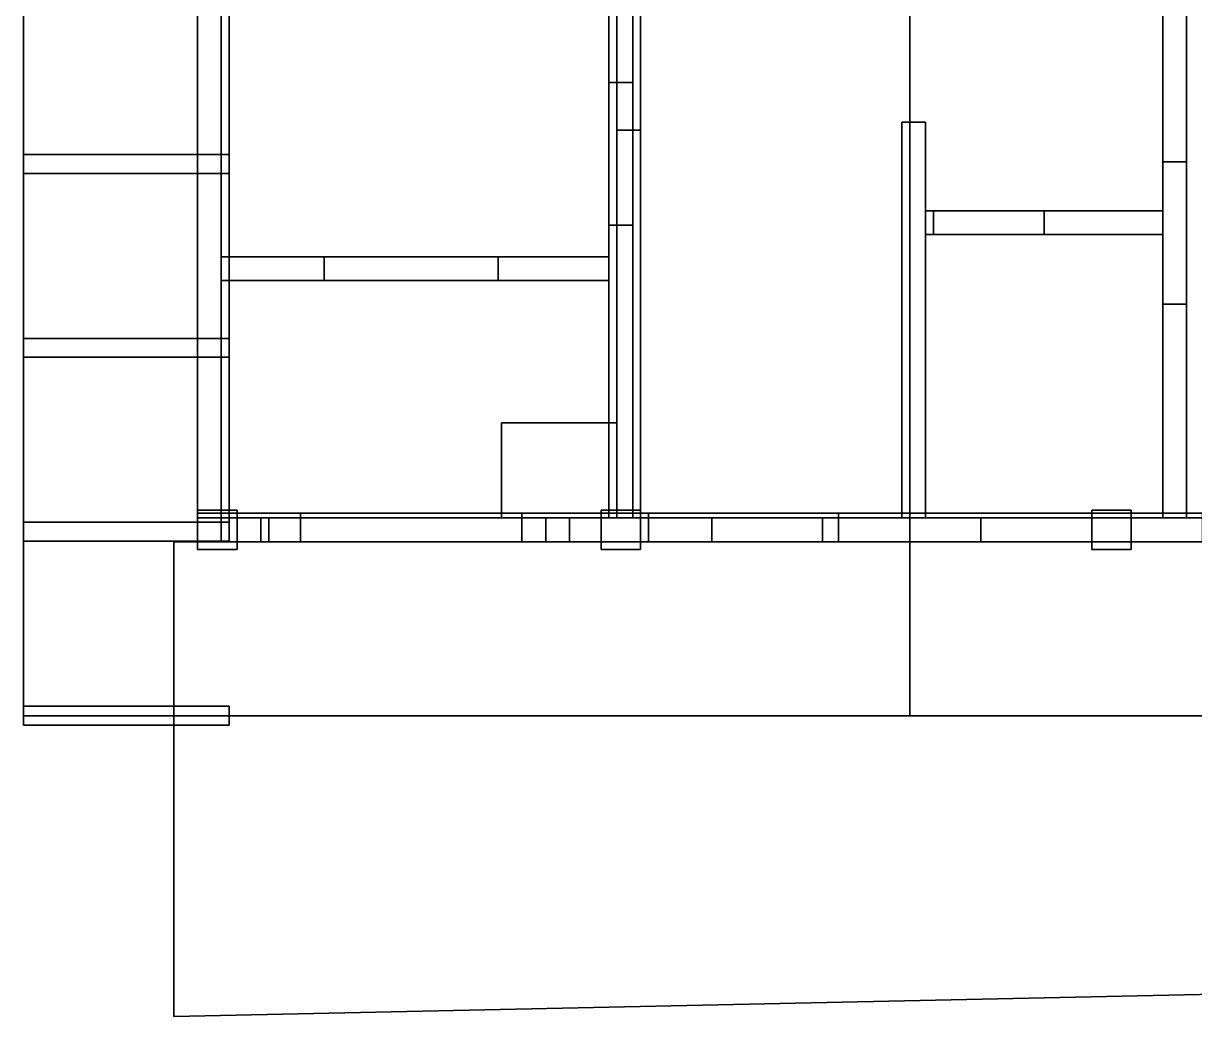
# Model space of a CAD drawing. Header units: metres. Extents: x -0.9 to 11.4, y 0 to 26.4.
# Drawn here: x -0.95 to 6.45, y 0 to 6.27 of the extents above; entities that cross this region are included whole.
import ezdxf

# ---------------------------------------------------------------- set-up
doc = ezdxf.new("R2010")
doc.units = ezdxf.units.M
for name, color, linetype in [('COLUMNAS_3D', 1, 'CONTINUOUS'), ('CUBIERTA_ALPINA_3D', 9, 'CONTINUOUS'), ('CUBIERTA_VIGAS_CANECILLOS_3D', 30, 'CONTINUOUS'), ('FRONTON_MADERA_3D', 34, 'CONTINUOUS'), ('LOSA_PISO_3D', 8, 'CONTINUOUS'), ('MUROS_EXTERIORES_3D', 7, 'CONTINUOUS'), ('MUROS_INTERIORES_3D', 7, 'CONTINUOUS'), ('P2_COLUMNAS_TIMBER_3D', 1, 'CONTINUOUS'), ('P2_LOSA_PISO_3D', 7, 'CONTINUOUS'), ('P2_MUROS_TIMBER_3D', 34, 'CONTINUOUS'), ('P2_TABIQUES_MADERA_3D', 34, 'CONTINUOUS'), ('SOTANO_LOSA_3D', 8, 'CONTINUOUS'), ('SOTANO_MUROS_EXT_3D', 4, 'CONTINUOUS'), ('SOTANO_MUROS_INT_3D', 4, 'CONTINUOUS'), ('TERRENO_3D', 3, 'CONTINUOUS')]:
    doc.layers.add(name, color=color, linetype=linetype)

msp = doc.modelspace()

# ---------------------------------------------------------------- linework, layer by layer
at = {"layer": 'COLUMNAS_3D', "color": 1}
for points in [[(0.15, 2.95), (0.15, 3.2), (0.4, 3.2), (0.4, 2.95)], [(0.15, 2.95, 2.85), (0.4, 2.95, 2.85), (0.4, 3.2, 2.85), (0.15, 3.2, 2.85)], [(0.4, 3.2), (0.15, 3.2), (0.15, 3.2, 2.85), (0.4, 3.2, 2.85)], [(0.15, 3.2), (0.15, 2.95), (0.15, 2.95, 2.85), (0.15, 3.2, 2.85)], [(0.4, 2.95), (0.4, 3.2), (0.4, 3.2, 2.85), (0.4, 2.95, 2.85)], [(2.7, 2.95), (2.7, 3.2), (2.95, 3.2), (2.95, 2.95)], [(2.7, 2.95, 2.85), (2.95, 2.95, 2.85), (2.95, 3.2, 2.85), (2.7, 3.2, 2.85)], [(2.95, 3.2), (2.7, 3.2), (2.7, 3.2, 2.85), (2.95, 3.2, 2.85)], [(2.7, 3.2), (2.7, 2.95), (2.7, 2.95, 2.85), (2.7, 3.2, 2.85)], [(2.95, 2.95), (2.95, 3.2), (2.95, 3.2, 2.85), (2.95, 2.95, 2.85)], [(5.8, 2.95), (5.8, 3.2), (6.05, 3.2), (6.05, 2.95)], [(5.8, 2.95, 2.85), (6.05, 2.95, 2.85), (6.05, 3.2, 2.85), (5.8, 3.2, 2.85)], [(6.05, 3.2), (5.8, 3.2), (5.8, 3.2, 2.85), (6.05, 3.2, 2.85)], [(5.8, 3.2), (5.8, 2.95), (5.8, 2.95, 2.85), (5.8, 3.2, 2.85)], [(6.05, 2.95), (6.05, 3.2), (6.05, 3.2, 2.85), (6.05, 2.95, 2.85)], [(0.15, 2.95), (0.4, 2.95), (0.4, 2.95, 2.85), (0.15, 2.95, 2.85)], [(2.7, 2.95), (2.95, 2.95), (2.95, 2.95, 2.85), (2.7, 2.95, 2.85)], [(5.8, 2.95), (6.05, 2.95), (6.05, 2.95, 2.85), (5.8, 2.95, 2.85)]]:
    msp.add_3dface(points, dxfattribs=at)
at = {"layer": 'CUBIERTA_ALPINA_3D', "color": 9}
for points in [[(-0.95, 1.9, 5.4), (-0.95, 26.31, 5.4), (4.65, 26.31, 9.72), (4.65, 1.9, 9.72)], [(-0.95, 1.9, 5.6), (4.65, 1.9, 9.92), (4.65, 26.31, 9.92), (-0.95, 26.31, 5.6)], [(-0.95, 26.31, 5.4), (-0.95, 1.9, 5.4), (-0.95, 1.9, 5.6), (-0.95, 26.31, 5.6)], [(4.65, 1.9, 9.72), (4.65, 26.31, 9.72), (4.65, 26.31, 9.92), (4.65, 1.9, 9.92)], [(4.65, 1.9, 9.72), (4.65, 26.31, 9.72), (10.25, 26.31, 5.4), (10.25, 1.9, 5.4)], [(4.65, 1.9, 9.92), (10.25, 1.9, 5.6), (10.25, 26.31, 5.6), (4.65, 26.31, 9.92)], [(4.65, 26.31, 9.72), (4.65, 1.9, 9.72), (4.65, 1.9, 9.92), (4.65, 26.31, 9.92)], [(-0.95, 1.9, 5.4), (4.65, 1.9, 9.72), (4.65, 1.9, 9.92), (-0.95, 1.9, 5.6)], [(4.65, 1.9, 9.72), (10.25, 1.9, 5.4), (10.25, 1.9, 5.6), (4.65, 1.9, 9.92)]]:
    msp.add_3dface(points, dxfattribs=at)
at = {"layer": 'CUBIERTA_VIGAS_CANECILLOS_3D', "color": 30}
for points in [[(-0.95, 5.3271, 5.22), (-0.95, 5.4471, 5.22), (0.35, 5.4471, 5.22), (0.35, 5.3271, 5.22)], [(-0.95, 5.3271, 5.4), (0.35, 5.3271, 5.4), (0.35, 5.4471, 5.4), (-0.95, 5.4471, 5.4)], [(0.35, 5.4471, 5.22), (-0.95, 5.4471, 5.22), (-0.95, 5.4471, 5.4), (0.35, 5.4471, 5.4)], [(-0.95, 5.4471, 5.22), (-0.95, 5.3271, 5.22), (-0.95, 5.3271, 5.4), (-0.95, 5.4471, 5.4)], [(0.35, 5.3271, 5.22), (0.35, 5.4471, 5.22), (0.35, 5.4471, 5.4), (0.35, 5.3271, 5.4)], [(-0.95, 5.3271, 5.22), (0.35, 5.3271, 5.22), (0.35, 5.3271, 5.4), (-0.95, 5.3271, 5.4)], [(-0.95, 4.1648, 5.22), (-0.95, 4.2848, 5.22), (0.35, 4.2848, 5.22), (0.35, 4.1648, 5.22)], [(-0.95, 4.1648, 5.4), (0.35, 4.1648, 5.4), (0.35, 4.2848, 5.4), (-0.95, 4.2848, 5.4)], [(0.35, 4.2848, 5.22), (-0.95, 4.2848, 5.22), (-0.95, 4.2848, 5.4), (0.35, 4.2848, 5.4)], [(-0.95, 4.2848, 5.22), (-0.95, 4.1648, 5.22), (-0.95, 4.1648, 5.4), (-0.95, 4.2848, 5.4)], [(0.35, 4.1648, 5.22), (0.35, 4.2848, 5.22), (0.35, 4.2848, 5.4), (0.35, 4.1648, 5.4)], [(-0.95, 4.1648, 5.22), (0.35, 4.1648, 5.22), (0.35, 4.1648, 5.4), (-0.95, 4.1648, 5.4)], [(-0.95, 3.0024, 5.22), (-0.95, 3.1224, 5.22), (0.35, 3.1224, 5.22), (0.35, 3.0024, 5.22)], [(-0.95, 3.0024, 5.4), (0.35, 3.0024, 5.4), (0.35, 3.1224, 5.4), (-0.95, 3.1224, 5.4)], [(0.35, 3.1224, 5.22), (-0.95, 3.1224, 5.22), (-0.95, 3.1224, 5.4), (0.35, 3.1224, 5.4)], [(-0.95, 3.1224, 5.22), (-0.95, 3.0024, 5.22), (-0.95, 3.0024, 5.4), (-0.95, 3.1224, 5.4)], [(0.35, 3.0024, 5.22), (0.35, 3.1224, 5.22), (0.35, 3.1224, 5.4), (0.35, 3.0024, 5.4)], [(-0.95, 3.0024, 5.22), (0.35, 3.0024, 5.22), (0.35, 3.0024, 5.4), (-0.95, 3.0024, 5.4)], [(-0.95, 1.84, 5.22), (-0.95, 1.96, 5.22), (0.35, 1.96, 5.22), (0.35, 1.84, 5.22)], [(-0.95, 1.84, 5.4), (0.35, 1.84, 5.4), (0.35, 1.96, 5.4), (-0.95, 1.96, 5.4)], [(0.35, 1.96, 5.22), (-0.95, 1.96, 5.22), (-0.95, 1.96, 5.4), (0.35, 1.96, 5.4)], [(-0.95, 1.96, 5.22), (-0.95, 1.84, 5.22), (-0.95, 1.84, 5.4), (-0.95, 1.96, 5.4)], [(0.35, 1.84, 5.22), (0.35, 1.96, 5.22), (0.35, 1.96, 5.4), (0.35, 1.84, 5.4)], [(-0.95, 1.84, 5.22), (0.35, 1.84, 5.22), (0.35, 1.84, 5.4), (-0.95, 1.84, 5.4)]]:
    msp.add_3dface(points, dxfattribs=at)
at = {"layer": 'FRONTON_MADERA_3D', "color": 34}
for points in [[(0.15, 3.15, 5.85), (4.65, 3.15, 9.72), (9.15, 3.15, 5.85), (0.15, 3.15, 5.85)], [(0.15, 3, 5.85), (4.65, 3, 9.72), (4.65, 3.15, 9.72), (0.15, 3.15, 5.85)], [(9.15, 3, 5.85), (0.15, 3, 5.85), (0.15, 3.15, 5.85), (9.15, 3.15, 5.85)], [(0.15, 3, 5.85), (0.15, 3, 5.85), (0.15, 3.15, 5.85)], [(4.65, 3, 9.72), (9.15, 3, 5.85), (9.15, 3.15, 5.85), (4.65, 3.15, 9.72)], [(0.15, 3, 5.85), (0.15, 3, 5.85), (9.15, 3, 5.85), (4.65, 3, 9.72)]]:
    msp.add_3dface(points, dxfattribs=at)
at = {"layer": 'LOSA_PISO_3D', "color": 8}
for points in [[(0.15, 3, -0.15), (0.15, 6.5, -0.15), (9.15, 6.5, -0.15), (9.15, 3, -0.15)], [(0.15, 3), (9.15, 3), (9.15, 6.5), (0.15, 6.5)], [(0.15, 6.5, -0.15), (0.15, 3, -0.15), (0.15, 3), (0.15, 6.5)], [(0.15, 3, -0.15), (9.15, 3, -0.15), (9.15, 3), (0.15, 3)]]:
    msp.add_3dface(points, dxfattribs=at)
at = {"layer": 'MUROS_EXTERIORES_3D', "color": 7}
for points in [[(0.15, 3), (0.15, 24.71), (0.3, 24.71), (0.3, 3)], [(0.15, 3, 2.85), (0.3, 3, 2.85), (0.3, 24.71, 2.85), (0.15, 24.71, 2.85)], [(0.15, 24.71), (0.15, 3), (0.15, 3, 2.85), (0.15, 24.71, 2.85)], [(0.3, 3), (0.3, 24.71), (0.3, 24.71, 2.85), (0.3, 3, 2.85)], [(0.15, 3), (0.15, 3.15), (0.55, 3.15), (0.55, 3)], [(0.15, 3, 2.85), (0.55, 3, 2.85), (0.55, 3.15, 2.85), (0.15, 3.15, 2.85)], [(0.55, 3.15), (0.15, 3.15), (0.15, 3.15, 2.85), (0.55, 3.15, 2.85)], [(0.15, 3.15), (0.15, 3), (0.15, 3, 2.85), (0.15, 3.15, 2.85)], [(0.55, 3), (0.55, 3.15), (0.55, 3.15, 2.85), (0.55, 3, 2.85)], [(0.55, 3), (0.55, 3.15), (2.35, 3.15), (2.35, 3)], [(0.55, 3, 1.15), (2.35, 3, 1.15), (2.35, 3.15, 1.15), (0.55, 3.15, 1.15)], [(2.35, 3.15), (0.55, 3.15), (0.55, 3.15, 1.15), (2.35, 3.15, 1.15)], [(0.55, 3.15), (0.55, 3), (0.55, 3, 1.15), (0.55, 3.15, 1.15)], [(0.55, 3, 2.6), (0.55, 3.15, 2.6), (2.35, 3.15, 2.6), (2.35, 3, 2.6)], [(0.55, 3, 2.85), (2.35, 3, 2.85), (2.35, 3.15, 2.85), (0.55, 3.15, 2.85)], [(2.35, 3.15, 2.6), (0.55, 3.15, 2.6), (0.55, 3.15, 2.85), (2.35, 3.15, 2.85)], [(0.55, 3.15, 2.6), (0.55, 3, 2.6), (0.55, 3, 2.85), (0.55, 3.15, 2.85)], [(2.35, 3), (2.35, 3.15), (2.35, 3.15, 1.15), (2.35, 3, 1.15)], [(2.35, 3, 2.6), (2.35, 3.15, 2.6), (2.35, 3.15, 2.85), (2.35, 3, 2.85)], [(2.35, 3), (2.35, 3.15), (4.1, 3.15), (4.1, 3)], [(2.35, 3, 2.85), (4.1, 3, 2.85), (4.1, 3.15, 2.85), (2.35, 3.15, 2.85)], [(4.1, 3.15), (2.35, 3.15), (2.35, 3.15, 2.85), (4.1, 3.15, 2.85)], [(2.35, 3.15), (2.35, 3), (2.35, 3, 2.85), (2.35, 3.15, 2.85)], [(4.1, 3), (4.1, 3.15), (4.1, 3.15, 2.85), (4.1, 3, 2.85)], [(4.1, 3), (4.1, 3.15), (5.1, 3.15), (5.1, 3)], [(4.1, 3, 1), (5.1, 3, 1), (5.1, 3.15, 1), (4.1, 3.15, 1)], [(5.1, 3.15), (4.1, 3.15), (4.1, 3.15, 1), (5.1, 3.15, 1)], [(4.1, 3.15), (4.1, 3), (4.1, 3, 1), (4.1, 3.15, 1)], [(4.1, 3, 2.1), (4.1, 3.15, 2.1), (5.1, 3.15, 2.1), (5.1, 3, 2.1)], [(4.1, 3, 2.85), (5.1, 3, 2.85), (5.1, 3.15, 2.85), (4.1, 3.15, 2.85)], [(5.1, 3.15, 2.1), (4.1, 3.15, 2.1), (4.1, 3.15, 2.85), (5.1, 3.15, 2.85)], [(4.1, 3.15, 2.1), (4.1, 3, 2.1), (4.1, 3, 2.85), (4.1, 3.15, 2.85)], [(5.1, 3), (5.1, 3.15), (5.1, 3.15, 1), (5.1, 3, 1)], [(5.1, 3, 2.1), (5.1, 3.15, 2.1), (5.1, 3.15, 2.85), (5.1, 3, 2.85)], [(5.1, 3), (5.1, 3.15), (7, 3.15), (7, 3)], [(5.1, 3, 2.85), (7, 3, 2.85), (7, 3.15, 2.85), (5.1, 3.15, 2.85)], [(7, 3.15), (5.1, 3.15), (5.1, 3.15, 2.85), (7, 3.15, 2.85)], [(5.1, 3.15), (5.1, 3), (5.1, 3, 2.85), (5.1, 3.15, 2.85)], [(0.15, 3), (0.3, 3), (0.3, 3, 2.85), (0.15, 3, 2.85)], [(0.15, 3), (0.55, 3), (0.55, 3, 2.85), (0.15, 3, 2.85)], [(0.55, 3), (2.35, 3), (2.35, 3, 1.15), (0.55, 3, 1.15)], [(0.55, 3, 2.6), (2.35, 3, 2.6), (2.35, 3, 2.85), (0.55, 3, 2.85)], [(2.35, 3), (4.1, 3), (4.1, 3, 2.85), (2.35, 3, 2.85)], [(4.1, 3), (5.1, 3), (5.1, 3, 1), (4.1, 3, 1)], [(4.1, 3, 2.1), (5.1, 3, 2.1), (5.1, 3, 2.85), (4.1, 3, 2.85)], [(5.1, 3), (7, 3), (7, 3, 2.85), (5.1, 3, 2.85)]]:
    msp.add_3dface(points, dxfattribs=at)
at = {"layer": 'MUROS_INTERIORES_3D', "color": 7}
for points in [[(2.75, 3.15), (2.75, 24.56), (2.9, 24.56), (2.9, 3.15)], [(2.75, 3.15, 2.85), (2.9, 3.15, 2.85), (2.9, 24.56, 2.85), (2.75, 24.56, 2.85)], [(2.75, 24.56), (2.75, 3.15), (2.75, 3.15, 2.85), (2.75, 24.56, 2.85)], [(2.9, 3.15), (2.9, 24.56), (2.9, 24.56, 2.85), (2.9, 3.15, 2.85)], [(6.25, 3.15), (6.25, 6.5), (6.4, 6.5), (6.4, 3.15)], [(6.25, 3.15, 2.85), (6.4, 3.15, 2.85), (6.4, 6.5, 2.85), (6.25, 6.5, 2.85)], [(6.25, 6.5), (6.25, 3.15), (6.25, 3.15, 2.85), (6.25, 6.5, 2.85)], [(6.4, 3.15), (6.4, 6.5), (6.4, 6.5, 2.85), (6.4, 3.15, 2.85)], [(0.3, 4.65), (0.3, 4.8), (0.95, 4.8), (0.95, 4.65)], [(0.3, 4.65, 2.85), (0.95, 4.65, 2.85), (0.95, 4.8, 2.85), (0.3, 4.8, 2.85)], [(0.95, 4.8), (0.3, 4.8), (0.3, 4.8, 2.85), (0.95, 4.8, 2.85)], [(0.3, 4.8), (0.3, 4.65), (0.3, 4.65, 2.85), (0.3, 4.8, 2.85)], [(0.95, 4.65), (0.95, 4.8), (0.95, 4.8, 2.85), (0.95, 4.65, 2.85)], [(0.95, 4.65, 2.1), (0.95, 4.8, 2.1), (2.05, 4.8, 2.1), (2.05, 4.65, 2.1)], [(0.95, 4.65, 2.85), (2.05, 4.65, 2.85), (2.05, 4.8, 2.85), (0.95, 4.8, 2.85)], [(2.05, 4.8, 2.1), (0.95, 4.8, 2.1), (0.95, 4.8, 2.85), (2.05, 4.8, 2.85)], [(0.95, 4.8, 2.1), (0.95, 4.65, 2.1), (0.95, 4.65, 2.85), (0.95, 4.8, 2.85)], [(2.05, 4.65, 2.1), (2.05, 4.8, 2.1), (2.05, 4.8, 2.85), (2.05, 4.65, 2.85)], [(2.05, 4.65), (2.05, 4.8), (2.75, 4.8), (2.75, 4.65)], [(2.05, 4.65, 2.85), (2.75, 4.65, 2.85), (2.75, 4.8, 2.85), (2.05, 4.8, 2.85)], [(2.75, 4.8), (2.05, 4.8), (2.05, 4.8, 2.85), (2.75, 4.8, 2.85)], [(2.05, 4.8), (2.05, 4.65), (2.05, 4.65, 2.85), (2.05, 4.8, 2.85)], [(2.75, 4.65), (2.75, 4.8), (2.75, 4.8, 2.85), (2.75, 4.65, 2.85)], [(0.3, 4.65), (0.95, 4.65), (0.95, 4.65, 2.85), (0.3, 4.65, 2.85)], [(0.95, 4.65, 2.1), (2.05, 4.65, 2.1), (2.05, 4.65, 2.85), (0.95, 4.65, 2.85)], [(2.05, 4.65), (2.75, 4.65), (2.75, 4.65, 2.85), (2.05, 4.65, 2.85)], [(2.75, 3.15), (2.9, 3.15), (2.9, 3.15, 2.85), (2.75, 3.15, 2.85)], [(6.25, 3.15), (6.4, 3.15), (6.4, 3.15, 2.85), (6.25, 3.15, 2.85)]]:
    msp.add_3dface(points, dxfattribs=at)
at = {"layer": 'P2_COLUMNAS_TIMBER_3D', "color": 1}
for points in [[(0.15, 2.95, 3), (0.15, 3.2, 3), (0.4, 3.2, 3), (0.4, 2.95, 3)], [(0.15, 2.95, 5.85), (0.4, 2.95, 5.85), (0.4, 3.2, 5.85), (0.15, 3.2, 5.85)], [(0.4, 3.2, 3), (0.15, 3.2, 3), (0.15, 3.2, 5.85), (0.4, 3.2, 5.85)], [(0.15, 3.2, 3), (0.15, 2.95, 3), (0.15, 2.95, 5.85), (0.15, 3.2, 5.85)], [(0.4, 2.95, 3), (0.4, 3.2, 3), (0.4, 3.2, 5.85), (0.4, 2.95, 5.85)], [(2.7, 2.95, 3), (2.7, 3.2, 3), (2.95, 3.2, 3), (2.95, 2.95, 3)], [(2.7, 2.95, 5.85), (2.95, 2.95, 5.85), (2.95, 3.2, 5.85), (2.7, 3.2, 5.85)], [(2.95, 3.2, 3), (2.7, 3.2, 3), (2.7, 3.2, 5.85), (2.95, 3.2, 5.85)], [(2.7, 3.2, 3), (2.7, 2.95, 3), (2.7, 2.95, 5.85), (2.7, 3.2, 5.85)], [(2.95, 2.95, 3), (2.95, 3.2, 3), (2.95, 3.2, 5.85), (2.95, 2.95, 5.85)], [(5.8, 2.95, 3), (5.8, 3.2, 3), (6.05, 3.2, 3), (6.05, 2.95, 3)], [(5.8, 2.95, 5.85), (6.05, 2.95, 5.85), (6.05, 3.2, 5.85), (5.8, 3.2, 5.85)], [(6.05, 3.2, 3), (5.8, 3.2, 3), (5.8, 3.2, 5.85), (6.05, 3.2, 5.85)], [(5.8, 3.2, 3), (5.8, 2.95, 3), (5.8, 2.95, 5.85), (5.8, 3.2, 5.85)], [(6.05, 2.95, 3), (6.05, 3.2, 3), (6.05, 3.2, 5.85), (6.05, 2.95, 5.85)], [(0.15, 2.95, 3), (0.4, 2.95, 3), (0.4, 2.95, 5.85), (0.15, 2.95, 5.85)], [(2.7, 2.95, 3), (2.95, 2.95, 3), (2.95, 2.95, 5.85), (2.7, 2.95, 5.85)], [(5.8, 2.95, 3), (6.05, 2.95, 3), (6.05, 2.95, 5.85), (5.8, 2.95, 5.85)]]:
    msp.add_3dface(points, dxfattribs=at)
at = {"layer": 'P2_LOSA_PISO_3D', "color": 7}
for points in [[(0.15, 3, 2.85), (0.15, 7.4, 2.85), (9.15, 7.4, 2.85), (9.15, 3, 2.85)], [(0.15, 3, 3), (9.15, 3, 3), (9.15, 7.4, 3), (0.15, 7.4, 3)], [(0.15, 7.4, 2.85), (0.15, 3, 2.85), (0.15, 3, 3), (0.15, 7.4, 3)], [(0.15, 3, 2.85), (9.15, 3, 2.85), (9.15, 3, 3), (0.15, 3, 3)]]:
    msp.add_3dface(points, dxfattribs=at)
at = {"layer": 'P2_MUROS_TIMBER_3D', "color": 34}
for points in [[(0.15, 3, 3), (0.15, 24.71, 3), (0.35, 24.71, 3), (0.35, 3, 3)], [(0.15, 3, 5.85), (0.35, 3, 5.85), (0.35, 24.71, 5.85), (0.15, 24.71, 5.85)], [(0.15, 24.71, 3), (0.15, 3, 3), (0.15, 3, 5.85), (0.15, 24.71, 5.85)], [(0.35, 3, 3), (0.35, 24.71, 3), (0.35, 24.71, 5.85), (0.35, 3, 5.85)], [(0.15, 3, 3), (0.15, 3.18, 3), (0.8, 3.18, 3), (0.8, 3, 3)], [(0.15, 3, 5.85), (0.8, 3, 5.85), (0.8, 3.18, 5.85), (0.15, 3.18, 5.85)], [(0.8, 3.18, 3), (0.15, 3.18, 3), (0.15, 3.18, 5.85), (0.8, 3.18, 5.85)], [(0.15, 3.18, 3), (0.15, 3, 3), (0.15, 3, 5.85), (0.15, 3.18, 5.85)], [(0.8, 3, 3), (0.8, 3.18, 3), (0.8, 3.18, 5.85), (0.8, 3, 5.85)], [(0.8, 3, 3), (0.8, 3.18, 3), (2.2, 3.18, 3), (2.2, 3, 3)], [(0.8, 3, 4.1), (2.2, 3, 4.1), (2.2, 3.18, 4.1), (0.8, 3.18, 4.1)], [(2.2, 3.18, 3), (0.8, 3.18, 3), (0.8, 3.18, 4.1), (2.2, 3.18, 4.1)], [(0.8, 3.18, 3), (0.8, 3, 3), (0.8, 3, 4.1), (0.8, 3.18, 4.1)], [(0.8, 3, 5.1), (0.8, 3.18, 5.1), (2.2, 3.18, 5.1), (2.2, 3, 5.1)], [(0.8, 3, 5.85), (2.2, 3, 5.85), (2.2, 3.18, 5.85), (0.8, 3.18, 5.85)], [(2.2, 3.18, 5.1), (0.8, 3.18, 5.1), (0.8, 3.18, 5.85), (2.2, 3.18, 5.85)], [(0.8, 3.18, 5.1), (0.8, 3, 5.1), (0.8, 3, 5.85), (0.8, 3.18, 5.85)], [(2.2, 3, 3), (2.2, 3.18, 3), (2.2, 3.18, 4.1), (2.2, 3, 4.1)], [(2.2, 3, 5.1), (2.2, 3.18, 5.1), (2.2, 3.18, 5.85), (2.2, 3, 5.85)], [(2.2, 3, 3), (2.2, 3.18, 3), (3, 3.18, 3), (3, 3, 3)], [(2.2, 3, 5.85), (3, 3, 5.85), (3, 3.18, 5.85), (2.2, 3.18, 5.85)], [(3, 3.18, 3), (2.2, 3.18, 3), (2.2, 3.18, 5.85), (3, 3.18, 5.85)], [(2.2, 3.18, 3), (2.2, 3, 3), (2.2, 3, 5.85), (2.2, 3.18, 5.85)], [(3, 3, 3), (3, 3.18, 3), (3, 3.18, 5.85), (3, 3, 5.85)], [(3, 3, 3), (3, 3.18, 3), (4.2, 3.18, 3), (4.2, 3, 3)], [(3, 3, 4), (4.2, 3, 4), (4.2, 3.18, 4), (3, 3.18, 4)], [(4.2, 3.18, 3), (3, 3.18, 3), (3, 3.18, 4), (4.2, 3.18, 4)], [(3, 3.18, 3), (3, 3, 3), (3, 3, 4), (3, 3.18, 4)], [(3, 3, 5.1), (3, 3.18, 5.1), (4.2, 3.18, 5.1), (4.2, 3, 5.1)], [(3, 3, 5.85), (4.2, 3, 5.85), (4.2, 3.18, 5.85), (3, 3.18, 5.85)], [(4.2, 3.18, 5.1), (3, 3.18, 5.1), (3, 3.18, 5.85), (4.2, 3.18, 5.85)], [(3, 3.18, 5.1), (3, 3, 5.1), (3, 3, 5.85), (3, 3.18, 5.85)], [(4.2, 3, 3), (4.2, 3.18, 3), (4.2, 3.18, 4), (4.2, 3, 4)], [(4.2, 3, 5.1), (4.2, 3.18, 5.1), (4.2, 3.18, 5.85), (4.2, 3, 5.85)], [(4.2, 3, 3), (4.2, 3.18, 3), (6.5, 3.18, 3), (6.5, 3, 3)], [(4.2, 3, 5.85), (6.5, 3, 5.85), (6.5, 3.18, 5.85), (4.2, 3.18, 5.85)], [(6.5, 3.18, 3), (4.2, 3.18, 3), (4.2, 3.18, 5.85), (6.5, 3.18, 5.85)], [(4.2, 3.18, 3), (4.2, 3, 3), (4.2, 3, 5.85), (4.2, 3.18, 5.85)], [(0.15, 3, 3), (0.35, 3, 3), (0.35, 3, 5.85), (0.15, 3, 5.85)], [(0.15, 3, 3), (0.8, 3, 3), (0.8, 3, 5.85), (0.15, 3, 5.85)], [(0.8, 3, 3), (2.2, 3, 3), (2.2, 3, 4.1), (0.8, 3, 4.1)], [(0.8, 3, 5.1), (2.2, 3, 5.1), (2.2, 3, 5.85), (0.8, 3, 5.85)], [(2.2, 3, 3), (3, 3, 3), (3, 3, 5.85), (2.2, 3, 5.85)], [(3, 3, 3), (4.2, 3, 3), (4.2, 3, 4), (3, 3, 4)], [(3, 3, 5.1), (4.2, 3, 5.1), (4.2, 3, 5.85), (3, 3, 5.85)], [(4.2, 3, 3), (6.5, 3, 3), (6.5, 3, 5.85), (4.2, 3, 5.85)]]:
    msp.add_3dface(points, dxfattribs=at)
at = {"layer": 'P2_TABIQUES_MADERA_3D', "color": 34}
for points in [[(2.75, 5.9, 3), (2.75, 7.4, 3), (2.9, 7.4, 3), (2.9, 5.9, 3)], [(2.75, 5.9, 5.85), (2.9, 5.9, 5.85), (2.9, 7.4, 5.85), (2.75, 7.4, 5.85)], [(2.75, 7.4, 3), (2.75, 5.9, 3), (2.75, 5.9, 5.85), (2.75, 7.4, 5.85)], [(2.9, 5.9, 3), (2.9, 7.4, 3), (2.9, 7.4, 5.85), (2.9, 5.9, 5.85)], [(2.75, 5, 5.1), (2.75, 5.9, 5.1), (2.9, 5.9, 5.1), (2.9, 5, 5.1)], [(2.75, 5, 5.85), (2.9, 5, 5.85), (2.9, 5.9, 5.85), (2.75, 5.9, 5.85)], [(2.9, 5.9, 5.1), (2.75, 5.9, 5.1), (2.75, 5.9, 5.85), (2.9, 5.9, 5.85)], [(2.75, 5.9, 5.1), (2.75, 5, 5.1), (2.75, 5, 5.85), (2.75, 5.9, 5.85)], [(2.75, 5.9, 3), (2.9, 5.9, 3), (2.9, 5.9, 5.85), (2.75, 5.9, 5.85)], [(2.9, 5, 5.1), (2.9, 5.9, 5.1), (2.9, 5.9, 5.85), (2.9, 5, 5.85)], [(2.75, 3.18, 3), (2.75, 5, 3), (2.9, 5, 3), (2.9, 3.18, 3)], [(2.75, 3.18, 5.85), (2.9, 3.18, 5.85), (2.9, 5, 5.85), (2.75, 5, 5.85)], [(2.9, 5, 3), (2.75, 5, 3), (2.75, 5, 5.85), (2.9, 5, 5.85)], [(2.75, 5, 3), (2.75, 3.18, 3), (2.75, 3.18, 5.85), (2.75, 5, 5.85)], [(2.75, 5, 5.1), (2.9, 5, 5.1), (2.9, 5, 5.85), (2.75, 5, 5.85)], [(2.9, 3.18, 3), (2.9, 5, 3), (2.9, 5, 5.85), (2.9, 3.18, 5.85)], [(2.75, 3.18, 3), (2.9, 3.18, 3), (2.9, 3.18, 5.85), (2.75, 3.18, 5.85)]]:
    msp.add_3dface(points, dxfattribs=at)
at = {"layer": 'SOTANO_LOSA_3D', "color": 8}
for points in [[(0.15, 3, -2.7), (0.15, 6.5, -2.7), (9.15, 6.5, -2.7), (9.15, 3, -2.7)], [(0.15, 3, -2.55), (9.15, 3, -2.55), (9.15, 6.5, -2.55), (0.15, 6.5, -2.55)], [(0.15, 6.5, -2.7), (0.15, 3, -2.7), (0.15, 3, -2.55), (0.15, 6.5, -2.55)], [(0.15, 3, -2.7), (9.15, 3, -2.7), (9.15, 3, -2.55), (0.15, 3, -2.55)]]:
    msp.add_3dface(points, dxfattribs=at)
at = {"layer": 'SOTANO_MUROS_EXT_3D', "color": 4}
for points in [[(0.15, 3, -2.55), (0.15, 11.3, -2.55), (0.3, 11.3, -2.55), (0.3, 3, -2.55)], [(0.15, 3, -0.15), (0.3, 3, -0.15), (0.3, 11.3, -0.15), (0.15, 11.3, -0.15)], [(0.15, 11.3, -2.55), (0.15, 3, -2.55), (0.15, 3, -0.15), (0.15, 11.3, -0.15)], [(0.3, 3, -2.55), (0.3, 11.3, -2.55), (0.3, 11.3, -0.15), (0.3, 3, -0.15)], [(0.3, 3, -2.55), (0.3, 3.15, -2.55), (0.6, 3.15, -2.55), (0.6, 3, -2.55)], [(0.3, 3, -0.15), (0.6, 3, -0.15), (0.6, 3.15, -0.15), (0.3, 3.15, -0.15)], [(0.6, 3.15, -2.55), (0.3, 3.15, -2.55), (0.3, 3.15, -0.15), (0.6, 3.15, -0.15)], [(0.3, 3.15, -2.55), (0.3, 3, -2.55), (0.3, 3, -0.15), (0.3, 3.15, -0.15)], [(0.6, 3, -2.55), (0.6, 3.15, -2.55), (0.6, 3.15, -0.15), (0.6, 3, -0.15)], [(0.6, 3, -2.55), (0.6, 3.15, -2.55), (2.5, 3.15, -2.55), (2.5, 3, -2.55)], [(0.6, 3, -1.55), (2.5, 3, -1.55), (2.5, 3.15, -1.55), (0.6, 3.15, -1.55)], [(2.5, 3.15, -2.55), (0.6, 3.15, -2.55), (0.6, 3.15, -1.55), (2.5, 3.15, -1.55)], [(0.6, 3.15, -2.55), (0.6, 3, -2.55), (0.6, 3, -1.55), (0.6, 3.15, -1.55)], [(0.6, 3, -0.45), (0.6, 3.15, -0.45), (2.5, 3.15, -0.45), (2.5, 3, -0.45)], [(0.6, 3, -0.15), (2.5, 3, -0.15), (2.5, 3.15, -0.15), (0.6, 3.15, -0.15)], [(2.5, 3.15, -0.45), (0.6, 3.15, -0.45), (0.6, 3.15, -0.15), (2.5, 3.15, -0.15)], [(0.6, 3.15, -0.45), (0.6, 3, -0.45), (0.6, 3, -0.15), (0.6, 3.15, -0.15)], [(2.5, 3, -2.55), (2.5, 3.15, -2.55), (2.5, 3.15, -1.55), (2.5, 3, -1.55)], [(2.5, 3, -0.45), (2.5, 3.15, -0.45), (2.5, 3.15, -0.15), (2.5, 3, -0.15)], [(2.5, 3, -2.55), (2.5, 3.15, -2.55), (3.4, 3.15, -2.55), (3.4, 3, -2.55)], [(2.5, 3, -0.15), (3.4, 3, -0.15), (3.4, 3.15, -0.15), (2.5, 3.15, -0.15)], [(3.4, 3.15, -2.55), (2.5, 3.15, -2.55), (2.5, 3.15, -0.15), (3.4, 3.15, -0.15)], [(2.5, 3.15, -2.55), (2.5, 3, -2.55), (2.5, 3, -0.15), (2.5, 3.15, -0.15)], [(3.4, 3, -2.55), (3.4, 3.15, -2.55), (3.4, 3.15, -0.15), (3.4, 3, -0.15)], [(3.4, 3, -2.55), (3.4, 3.15, -2.55), (4.1, 3.15, -2.55), (4.1, 3, -2.55)], [(3.4, 3, -0.85), (4.1, 3, -0.85), (4.1, 3.15, -0.85), (3.4, 3.15, -0.85)], [(4.1, 3.15, -2.55), (3.4, 3.15, -2.55), (3.4, 3.15, -0.85), (4.1, 3.15, -0.85)], [(3.4, 3.15, -2.55), (3.4, 3, -2.55), (3.4, 3, -0.85), (3.4, 3.15, -0.85)], [(3.4, 3, -0.45), (3.4, 3.15, -0.45), (4.1, 3.15, -0.45), (4.1, 3, -0.45)], [(3.4, 3, -0.15), (4.1, 3, -0.15), (4.1, 3.15, -0.15), (3.4, 3.15, -0.15)], [(4.1, 3.15, -0.45), (3.4, 3.15, -0.45), (3.4, 3.15, -0.15), (4.1, 3.15, -0.15)], [(3.4, 3.15, -0.45), (3.4, 3, -0.45), (3.4, 3, -0.15), (3.4, 3.15, -0.15)], [(4.1, 3, -2.55), (4.1, 3.15, -2.55), (4.1, 3.15, -0.85), (4.1, 3, -0.85)], [(4.1, 3, -0.45), (4.1, 3.15, -0.45), (4.1, 3.15, -0.15), (4.1, 3, -0.15)], [(4.1, 3, -2.55), (4.1, 3.15, -2.55), (7, 3.15, -2.55), (7, 3, -2.55)], [(4.1, 3, -0.15), (7, 3, -0.15), (7, 3.15, -0.15), (4.1, 3.15, -0.15)], [(7, 3.15, -2.55), (4.1, 3.15, -2.55), (4.1, 3.15, -0.15), (7, 3.15, -0.15)], [(4.1, 3.15, -2.55), (4.1, 3, -2.55), (4.1, 3, -0.15), (4.1, 3.15, -0.15)], [(0.15, 3, -2.55), (0.3, 3, -2.55), (0.3, 3, -0.15), (0.15, 3, -0.15)], [(0.3, 3, -2.55), (0.6, 3, -2.55), (0.6, 3, -0.15), (0.3, 3, -0.15)], [(0.6, 3, -2.55), (2.5, 3, -2.55), (2.5, 3, -1.55), (0.6, 3, -1.55)], [(0.6, 3, -0.45), (2.5, 3, -0.45), (2.5, 3, -0.15), (0.6, 3, -0.15)], [(2.5, 3, -2.55), (3.4, 3, -2.55), (3.4, 3, -0.15), (2.5, 3, -0.15)], [(3.4, 3, -2.55), (4.1, 3, -2.55), (4.1, 3, -0.85), (3.4, 3, -0.85)], [(3.4, 3, -0.45), (4.1, 3, -0.45), (4.1, 3, -0.15), (3.4, 3, -0.15)], [(4.1, 3, -2.55), (7, 3, -2.55), (7, 3, -0.15), (4.1, 3, -0.15)]]:
    msp.add_3dface(points, dxfattribs=at)
at = {"layer": 'SOTANO_MUROS_INT_3D', "color": 4}
for points in [[(6.25, 5.4, -2.55), (6.25, 6.5, -2.55), (6.4, 6.5, -2.55), (6.4, 5.4, -2.55)], [(6.25, 5.4, -0.15), (6.4, 5.4, -0.15), (6.4, 6.5, -0.15), (6.25, 6.5, -0.15)], [(6.25, 6.5, -2.55), (6.25, 5.4, -2.55), (6.25, 5.4, -0.15), (6.25, 6.5, -0.15)], [(6.4, 5.4, -2.55), (6.4, 6.5, -2.55), (6.4, 6.5, -0.15), (6.4, 5.4, -0.15)], [(2.8, 5.6, -0.55), (2.8, 6.4, -0.55), (2.95, 6.4, -0.55), (2.95, 5.6, -0.55)], [(2.8, 5.6, -0.15), (2.95, 5.6, -0.15), (2.95, 6.4, -0.15), (2.8, 6.4, -0.15)], [(2.8, 6.4, -0.55), (2.8, 5.6, -0.55), (2.8, 5.6, -0.15), (2.8, 6.4, -0.15)], [(2.95, 5.6, -0.55), (2.95, 6.4, -0.55), (2.95, 6.4, -0.15), (2.95, 5.6, -0.15)], [(4.6, 3.15, -2.55), (4.6, 5.65, -2.55), (4.75, 5.65, -2.55), (4.75, 3.15, -2.55)], [(4.6, 3.15, -0.15), (4.75, 3.15, -0.15), (4.75, 5.65, -0.15), (4.6, 5.65, -0.15)], [(4.75, 5.65, -2.55), (4.6, 5.65, -2.55), (4.6, 5.65, -0.15), (4.75, 5.65, -0.15)], [(4.6, 5.65, -2.55), (4.6, 3.15, -2.55), (4.6, 3.15, -0.15), (4.6, 5.65, -0.15)], [(4.75, 3.15, -2.55), (4.75, 5.65, -2.55), (4.75, 5.65, -0.15), (4.75, 3.15, -0.15)], [(2.8, 3.15, -2.55), (2.8, 5.6, -2.55), (2.95, 5.6, -2.55), (2.95, 3.15, -2.55)], [(2.8, 3.15, -0.15), (2.95, 3.15, -0.15), (2.95, 5.6, -0.15), (2.8, 5.6, -0.15)], [(2.95, 5.6, -2.55), (2.8, 5.6, -2.55), (2.8, 5.6, -0.15), (2.95, 5.6, -0.15)], [(2.8, 5.6, -2.55), (2.8, 3.15, -2.55), (2.8, 3.15, -0.15), (2.8, 5.6, -0.15)], [(2.8, 5.6, -0.55), (2.95, 5.6, -0.55), (2.95, 5.6, -0.15), (2.8, 5.6, -0.15)], [(2.95, 3.15, -2.55), (2.95, 5.6, -2.55), (2.95, 5.6, -0.15), (2.95, 3.15, -0.15)], [(6.25, 4.5, -0.55), (6.25, 5.4, -0.55), (6.4, 5.4, -0.55), (6.4, 4.5, -0.55)], [(6.25, 4.5, -0.15), (6.4, 4.5, -0.15), (6.4, 5.4, -0.15), (6.25, 5.4, -0.15)], [(6.4, 5.4, -0.55), (6.25, 5.4, -0.55), (6.25, 5.4, -0.15), (6.4, 5.4, -0.15)], [(6.25, 5.4, -0.55), (6.25, 4.5, -0.55), (6.25, 4.5, -0.15), (6.25, 5.4, -0.15)], [(6.25, 5.4, -2.55), (6.4, 5.4, -2.55), (6.4, 5.4, -0.15), (6.25, 5.4, -0.15)], [(6.4, 4.5, -0.55), (6.4, 5.4, -0.55), (6.4, 5.4, -0.15), (6.4, 4.5, -0.15)], [(4.75, 4.94, -2.55), (4.75, 5.09, -2.55), (4.8, 5.09, -2.55), (4.8, 4.94, -2.55)], [(4.75, 4.94, -0.15), (4.8, 4.94, -0.15), (4.8, 5.09, -0.15), (4.75, 5.09, -0.15)], [(4.8, 5.09, -2.55), (4.75, 5.09, -2.55), (4.75, 5.09, -0.15), (4.8, 5.09, -0.15)], [(4.75, 5.09, -2.55), (4.75, 4.94, -2.55), (4.75, 4.94, -0.15), (4.75, 5.09, -0.15)], [(4.8, 4.94, -2.55), (4.8, 5.09, -2.55), (4.8, 5.09, -0.15), (4.8, 4.94, -0.15)], [(4.8, 4.94, -0.55), (4.8, 5.09, -0.55), (5.5, 5.09, -0.55), (5.5, 4.94, -0.55)], [(4.8, 4.94, -0.15), (5.5, 4.94, -0.15), (5.5, 5.09, -0.15), (4.8, 5.09, -0.15)], [(5.5, 5.09, -0.55), (4.8, 5.09, -0.55), (4.8, 5.09, -0.15), (5.5, 5.09, -0.15)], [(4.8, 5.09, -0.55), (4.8, 4.94, -0.55), (4.8, 4.94, -0.15), (4.8, 5.09, -0.15)], [(5.5, 4.94, -0.55), (5.5, 5.09, -0.55), (5.5, 5.09, -0.15), (5.5, 4.94, -0.15)], [(5.5, 4.94, -2.55), (5.5, 5.09, -2.55), (6.25, 5.09, -2.55), (6.25, 4.94, -2.55)], [(5.5, 4.94, -0.15), (6.25, 4.94, -0.15), (6.25, 5.09, -0.15), (5.5, 5.09, -0.15)], [(6.25, 5.09, -2.55), (5.5, 5.09, -2.55), (5.5, 5.09, -0.15), (6.25, 5.09, -0.15)], [(5.5, 5.09, -2.55), (5.5, 4.94, -2.55), (5.5, 4.94, -0.15), (5.5, 5.09, -0.15)], [(6.25, 4.94, -2.55), (6.25, 5.09, -2.55), (6.25, 5.09, -0.15), (6.25, 4.94, -0.15)], [(4.75, 4.94, -2.55), (4.8, 4.94, -2.55), (4.8, 4.94, -0.15), (4.75, 4.94, -0.15)], [(4.8, 4.94, -0.55), (5.5, 4.94, -0.55), (5.5, 4.94, -0.15), (4.8, 4.94, -0.15)], [(5.5, 4.94, -2.55), (6.25, 4.94, -2.55), (6.25, 4.94, -0.15), (5.5, 4.94, -0.15)], [(6.25, 3.15, -2.55), (6.25, 4.5, -2.55), (6.4, 4.5, -2.55), (6.4, 3.15, -2.55)], [(6.25, 3.15, -0.15), (6.4, 3.15, -0.15), (6.4, 4.5, -0.15), (6.25, 4.5, -0.15)], [(6.4, 4.5, -2.55), (6.25, 4.5, -2.55), (6.25, 4.5, -0.15), (6.4, 4.5, -0.15)], [(6.25, 4.5, -2.55), (6.25, 3.15, -2.55), (6.25, 3.15, -0.15), (6.25, 4.5, -0.15)], [(6.25, 4.5, -0.55), (6.4, 4.5, -0.55), (6.4, 4.5, -0.15), (6.25, 4.5, -0.15)], [(6.4, 3.15, -2.55), (6.4, 4.5, -2.55), (6.4, 4.5, -0.15), (6.4, 3.15, -0.15)], [(2.07, 3.15, -2.55), (2.07, 3.75, -2.55), (2.8, 3.75, -2.55), (2.8, 3.15, -2.55)], [(2.07, 3.15, -0.15), (2.8, 3.15, -0.15), (2.8, 3.75, -0.15), (2.07, 3.75, -0.15)], [(2.8, 3.75, -2.55), (2.07, 3.75, -2.55), (2.07, 3.75, -0.15), (2.8, 3.75, -0.15)], [(2.07, 3.75, -2.55), (2.07, 3.15, -2.55), (2.07, 3.15, -0.15), (2.07, 3.75, -0.15)], [(2.8, 3.15, -2.55), (2.8, 3.75, -2.55), (2.8, 3.75, -0.15), (2.8, 3.15, -0.15)], [(2.07, 3.15, -2.55), (2.8, 3.15, -2.55), (2.8, 3.15, -0.15), (2.07, 3.15, -0.15)], [(2.8, 3.15, -2.55), (2.95, 3.15, -2.55), (2.95, 3.15, -0.15), (2.8, 3.15, -0.15)], [(4.6, 3.15, -2.55), (4.75, 3.15, -2.55), (4.75, 3.15, -0.15), (4.6, 3.15, -0.15)], [(6.25, 3.15, -2.55), (6.4, 3.15, -2.55), (6.4, 3.15, -0.15), (6.25, 3.15, -0.15)]]:
    msp.add_3dface(points, dxfattribs=at)
at = {"layer": 'TERRENO_3D', "color": 3}
for points in [[(0, 0, -2.75), (0, 3, -2.75), (10.8677, 3, -2.75), (10.8043, 0.2311, -2.75)], [(0, 0, -2.55), (10.8043, 0.2311, -2.55), (10.8677, 3, -2.55), (0, 3, -2.55)], [(10.8677, 3, -2.75), (0, 3, -2.75), (0, 3, -2.55), (10.8677, 3, -2.55)], [(0, 3, -2.75), (0, 0, -2.75), (0, 0, -2.55), (0, 3, -2.55)], [(0, 0, -2.75), (10.8043, 0.2311, -2.75), (10.8043, 0.2311, -2.55), (0, 0, -2.55)]]:
    msp.add_3dface(points, dxfattribs=at)

doc.saveas('drawing.dxf')
